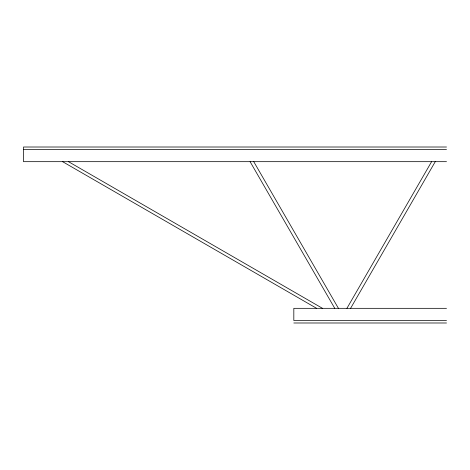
<?xml version="1.0" encoding="UTF-8"?>
<svg xmlns="http://www.w3.org/2000/svg" width="470" height="470" viewBox="0 0 470 470"><rect width="100%" height="100%" fill="white"/><g stroke="black" fill="none" stroke-linecap="round" stroke-linejoin="round"><path stroke-width="0.7" d="M346.925 308.326L431.595 161.674M350.591 308.326L435.261 161.674M446.5 147.01L23.5 147.01L23.5 161.674L446.5 161.674M23.5 149.454L446.5 149.454M446.5 308.326L293.821 308.326L293.821 320.546L446.5 320.546M293.821 322.99L446.5 322.99M68.473 161.674L322.485 308.326M62.61 161.674L316.615 308.326M253.753 161.674L338.423 308.326M250.087 161.674L334.752 308.326"/></g></svg>
